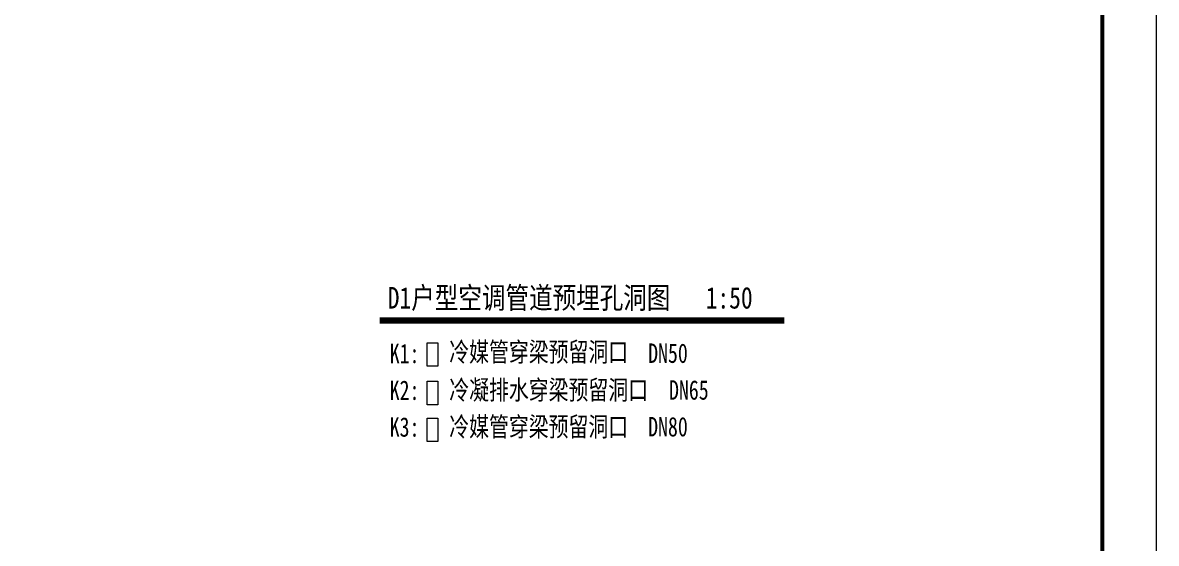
# Model space of a CAD drawing. Extents: x 288658 to 330658, y -27457 to 31943.
# Drawn here: x 309658 to 330658, y 3326 to 12979 of the extents above; entities that cross this region are included whole.
import ezdxf

# ---------------------------------------------------------------- set-up
doc = ezdxf.new("R2010")
doc.units = 0
doc.header["$LTSCALE"] = 1000
for name, color, linetype, lineweight in [('ACS_图框', 7, 'Continuous', 20), ('ACS_套管(穿梁)', 6, 'Continuous', 20), ('PUB_TITLE', 8, 'Continuous', 13)]:
    doc.layers.add(name, color=color, linetype=linetype, lineweight=lineweight)
doc.styles.add('_HZTXT', font='', dxfattribs={"width": 0.8})
doc.styles.add('宋体', font='', dxfattribs={"width": 0.8, "height": 60})
doc.styles.get('_HZTXT').set_extended_font_data('SimSun')
doc.styles.get('宋体').set_extended_font_data('SimSun')

# ---------------------------------------------------------------- blocks, each defined once
blk = doc.blocks.new('w3454545')
at = {"layer": 'ACS_图框'}
blk.add_lwpolyline([(298648, -510293), (298648, -468293), (358048, -468293), (358048, -510293)], close=True, dxfattribs=at)
at = {"layer": 'ACS_图框', "const_width": 70.6}
blk.add_lwpolyline([(301148, -509293), (357048, -509293), (357048, -469293), (301148, -469293)], close=True, dxfattribs=at)

msp = doc.modelspace()

# ---------------------------------------------------------------- linework, layer by layer
at = {"layer": 'ACS_套管(穿梁)', "color": 2}
for p, q in [((317149.8, 7041.5), (317350.3, 7041.5)), ((317149.8, 6607.9), (317149.8, 7041.5)), ((317350.3, 7041.5), (317350.3, 6607.9)), ((317350.3, 6607.9), (317149.8, 6607.9)), ((317149.8, 6329.8), (317349.9, 6329.8)), ((317149.8, 5896.2), (317149.8, 6329.8)), ((317349.9, 6329.8), (317349.9, 5896.2)), ((317349.9, 5896.2), (317149.8, 5896.2)), ((317149.8, 5648.3), (317349.9, 5648.3)), ((317149.8, 5214.7), (317149.8, 5648.3)), ((317349.9, 5648.3), (317349.9, 5214.7)), ((317349.9, 5214.7), (317149.8, 5214.7))]:
    msp.add_line(p, q, dxfattribs=at)
at = {"layer": 'PUB_TITLE', "color": 7, "const_width": 120}
msp.add_lwpolyline([(316269.2, 7457.5), (323768.9, 7457.5)], dxfattribs=at)

# ---------------------------------------------------------------- block references
at = {"layer": 'ACS_图框', "rotation": 270}
msp.add_blockref('w3454545', (798950.9, 330590.8), dxfattribs=at)

# ---------------------------------------------------------------- texts
at = {"layer": 'ACS_套管(穿梁)', "color": 0, "style": '_HZTXT', "width": 0.75}
for s, p in [('K1:', (316456.7, 6665.9)), ('冷媒管穿梁预留洞口', (317560, 6693.9)), ('DN50', (321244.2, 6671)), ('K2:', (316456.7, 5984.5)), ('冷凝排水穿梁预留洞口', (317560, 5989.6)), ('DN65', (321631.1, 5989.6)), ('冷媒管穿梁预留洞口', (317560, 5308.2)), ('K3:', (316456.7, 5303)), ('DN80', (321244.2, 5308.2))]:
    msp.add_text(s, height=360, dxfattribs=at).set_placement(p)
at = {"layer": 'PUB_TITLE', "color": 7, "style": '宋体', "width": 0.8}
msp.add_text('D1户型空调管道预埋孔洞图   1:50', height=400, dxfattribs=at).set_placement((316420.2, 7678.3))

doc.saveas('drawing.dxf')
